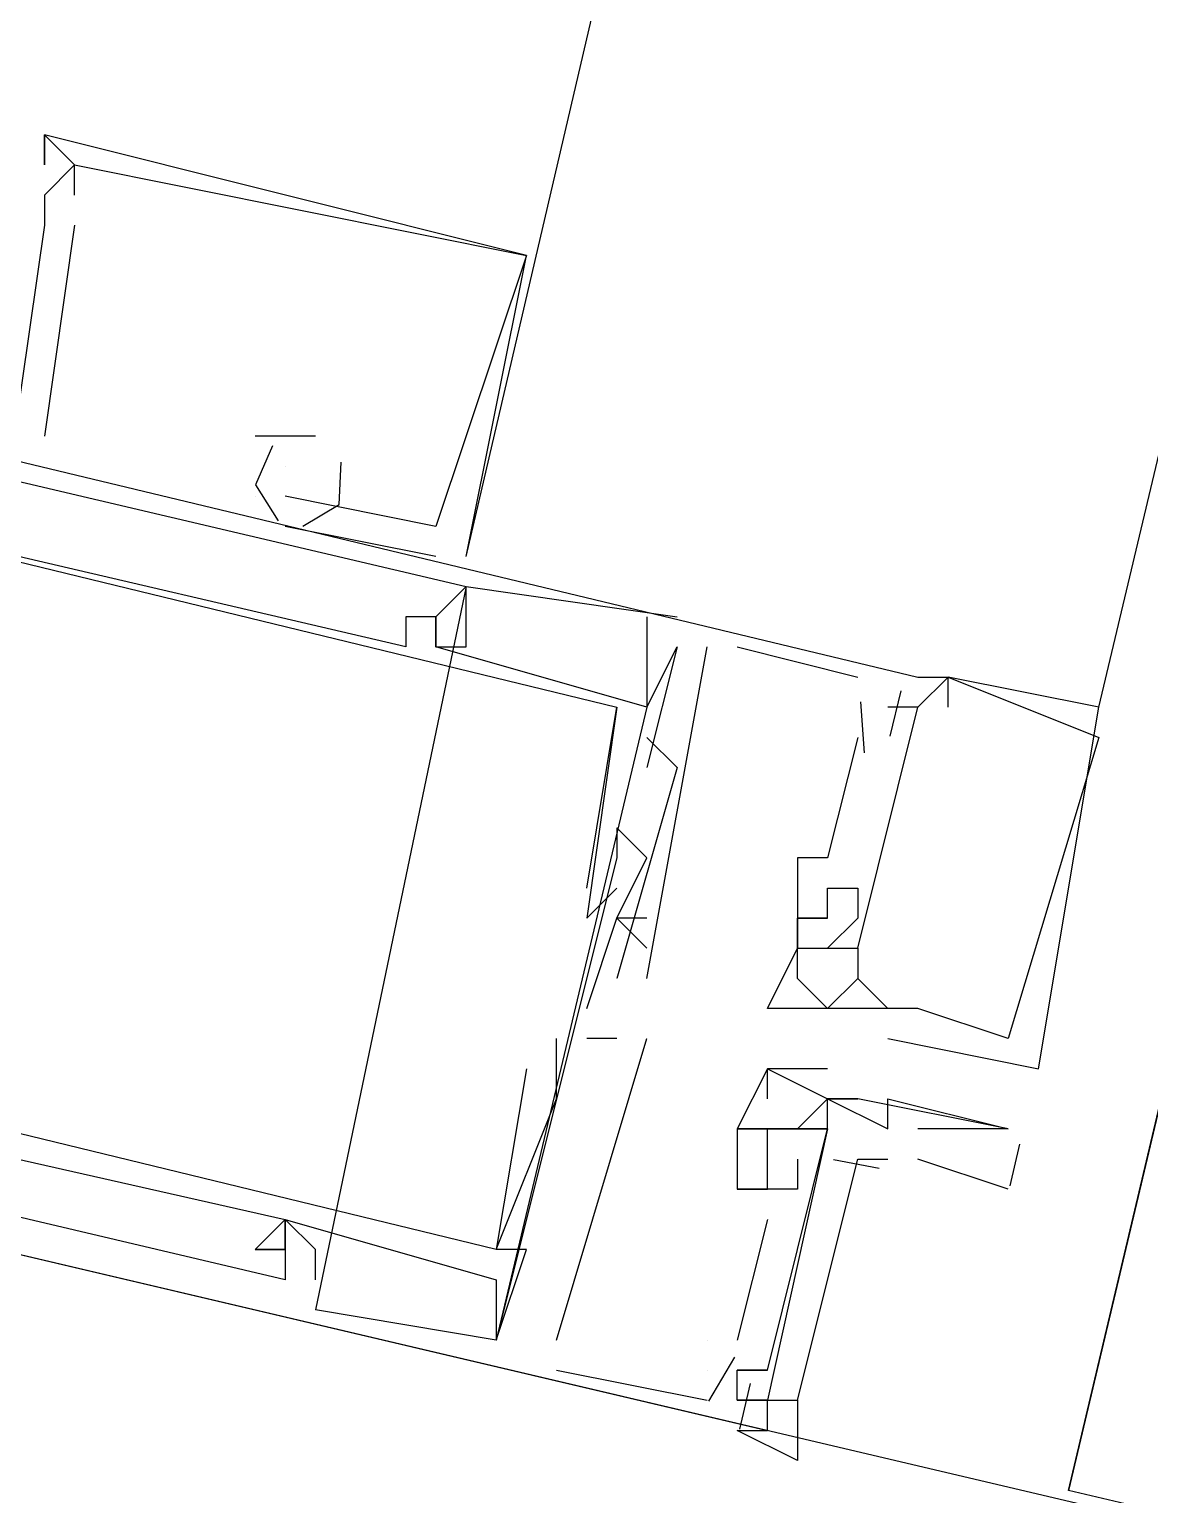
# Model space of a CAD drawing. Header units: feet. Extents: x -84 to 198, y -22 to 181.
# Drawn here: x 114.1 to 114.596, y 60.296 to 60.944 of the extents above; entities that cross this region are included whole.
import ezdxf

# ---------------------------------------------------------------- set-up
doc = ezdxf.new("R2010")
doc.units = ezdxf.units.FT
doc.layers.add('A-LINEA', color=7, linetype='CONTINUOUS')
doc.layers.add('A-MURO-CONCRETO', color=8, linetype='CONTINUOUS')

msp = doc.modelspace()

# ---------------------------------------------------------------- linework, layer by layer
at = {"layer": 'A-LINEA'}
for p, q in [((121.84, 91.1111), (114.56, 60.2978)), ((114.5733, 60.6444), (116.24, 67.6578)), ((114.1067, 60.8978), (114.1067, 60.8978)), ((114.1067, 60.8978), (114.1067, 60.8978)), ((114.1067, 60.8978), (114.1067, 60.8978)), ((114.1067, 60.8978), (114.1067, 60.8978)), ((114.1067, 60.8978), (114.1067, 60.8978)), ((114.1067, 60.8978), (114.1067, 60.8978)), ((114.1067, 60.8844), (114.1067, 60.8844)), ((114.1067, 60.8844), (114.1067, 60.8844)), ((114.1067, 60.8844), (114.1067, 60.8844)), ((114.12, 60.8844), (114.12, 60.8844)), ((114.12, 60.8844), (114.12, 60.8844)), ((114.12, 60.8844), (114.12, 60.8844)), ((114.12, 60.8844), (114.12, 60.8844)), ((114.12, 60.8844), (114.12, 60.8844)), ((114.12, 60.8844), (114.12, 60.8844)), ((114.1067, 60.8711), (114.1067, 60.8711)), ((114.1067, 60.8711), (114.1067, 60.8711)), ((114.1067, 60.8711), (114.1067, 60.8711)), ((114.12, 60.8711), (114.12, 60.8711)), ((114.12, 60.8711), (114.12, 60.8711)), ((114.12, 60.8711), (114.12, 60.8711)), ((114.12, 60.8578), (114.1067, 60.7644)), ((114.1067, 60.8578), (114.1067, 60.8578)), ((114.1067, 60.8578), (114.1067, 60.8578)), ((114.12, 60.8578), (114.1067, 60.7644)), ((114.1067, 60.8578), (114.1067, 60.8578)), ((114.1067, 60.8578), (114.1067, 60.8578)), ((114.12, 60.8578), (114.1067, 60.7644)), ((114.1067, 60.8578), (114.1067, 60.8578)), ((114.1067, 60.8578), (114.1067, 60.8578)), ((114.12, 60.8578), (114.12, 60.8578)), ((114.12, 60.8578), (114.12, 60.8578)), ((114.12, 60.8578), (114.12, 60.8578)), ((114.32, 60.8444), (114.32, 60.8444)), ((114.32, 60.8444), (114.32, 60.8444)), ((114.32, 60.8444), (114.32, 60.8444)), ((114.32, 60.8444), (114.32, 60.8444)), ((114.32, 60.8444), (114.32, 60.8444)), ((114.32, 60.8444), (114.32, 60.8444)), ((114.1067, 60.7644), (114.1067, 60.7644)), ((114.1067, 60.7644), (114.1067, 60.7644)), ((114.1067, 60.7644), (114.1067, 60.7644)), ((114.2133, 60.7644), (114.2, 60.7644)), ((114.2, 60.7644), (114.2, 60.7644)), ((114.2133, 60.7644), (114.2, 60.7644)), ((114.2, 60.7644), (114.2, 60.7644)), ((114.2133, 60.7644), (114.2, 60.7644)), ((114.2, 60.7644), (114.2, 60.7644)), ((114.2267, 60.7644), (114.2133, 60.7644)), ((114.2133, 60.7644), (114.2133, 60.7644)), ((114.2267, 60.7644), (114.2133, 60.7644)), ((114.2133, 60.7644), (114.2133, 60.7644)), ((114.2267, 60.7644), (114.2133, 60.7644)), ((114.2133, 60.7644), (114.2133, 60.7644)), ((114.2267, 60.7644), (114.2267, 60.7644)), ((114.2267, 60.7644), (114.2267, 60.7644)), ((114.2267, 60.7644), (114.2267, 60.7644)), ((114.2133, 60.7511), (114.2133, 60.7511)), ((114.2133, 60.7511), (114.2133, 60.7511)), ((114.2133, 60.7511), (114.2133, 60.7511)), ((114.2, 60.7378), (114.2, 60.7378)), ((114.2, 60.7378), (114.2, 60.7378)), ((114.2, 60.7378), (114.2, 60.7378)), ((114.2, 60.7378), (114.2, 60.7378)), ((114.2, 60.7378), (114.2, 60.7378)), ((114.2, 60.7378), (114.2, 60.7378)), ((114.2133, 60.7378), (114.2133, 60.7378)), ((114.2133, 60.7378), (114.2133, 60.7378)), ((114.2133, 60.7378), (114.2133, 60.7378)), ((114.2133, 60.7378), (114.2133, 60.7378)), ((114.2133, 60.7378), (114.2133, 60.7378)), ((114.2133, 60.7378), (114.2133, 60.7378)), ((114.28, 60.7111), (114.2133, 60.7244)), ((114.2133, 60.7244), (114.2133, 60.7244)), ((114.28, 60.7111), (114.2133, 60.7244)), ((114.2133, 60.7244), (114.2133, 60.7244)), ((114.28, 60.7111), (114.2133, 60.7244)), ((114.2133, 60.7244), (114.2133, 60.7244)), ((114.28, 60.7244), (114.28, 60.7244)), ((114.28, 60.7244), (114.28, 60.7244)), ((114.28, 60.7244), (114.28, 60.7244)), ((114.28, 60.7111), (114.28, 60.7111)), ((114.28, 60.7111), (114.28, 60.7111)), ((114.28, 60.7111), (114.28, 60.7111)), ((114.2933, 60.7111), (114.2933, 60.7111)), ((114.2933, 60.7111), (114.2933, 60.7111)), ((114.2933, 60.7111), (114.2933, 60.7111)), ((114.2933, 60.6978), (114.2267, 60.3778)), ((114.2933, 60.6978), (114.2267, 60.3778)), ((114.2933, 60.6978), (114.2267, 60.3778)), ((114.2933, 60.6978), (114.2933, 60.6978)), ((114.2933, 60.6978), (114.2933, 60.6978)), ((114.2933, 60.6978), (114.2933, 60.6978)), ((114.2933, 60.6978), (114.2933, 60.6978)), ((114.2933, 60.6978), (114.2933, 60.6978)), ((114.2933, 60.6978), (114.2933, 60.6978)), ((114.2667, 60.6844), (114.2667, 60.6844)), ((114.2667, 60.6844), (114.2667, 60.6844)), ((114.2667, 60.6844), (114.2667, 60.6844)), ((114.28, 60.6844), (114.28, 60.6844)), ((114.28, 60.6844), (114.28, 60.6844)), ((114.28, 60.6844), (114.28, 60.6844)), ((114.28, 60.6844), (114.28, 60.6844)), ((114.28, 60.6844), (114.28, 60.6844)), ((114.28, 60.6844), (114.28, 60.6844)), ((114.3733, 60.6844), (114.3733, 60.6711)), ((114.3733, 60.6844), (114.3733, 60.6711)), ((114.3733, 60.6844), (114.3733, 60.6711)), ((114.3867, 60.6844), (114.3867, 60.6844)), ((114.3867, 60.6844), (114.3867, 60.6844)), ((114.3867, 60.6844), (114.3867, 60.6844)), ((114.2667, 60.6711), (114.2667, 60.6711)), ((114.2667, 60.6711), (114.2667, 60.6711)), ((114.2667, 60.6711), (114.2667, 60.6711)), ((114.28, 60.6711), (114.28, 60.6711)), ((114.28, 60.6711), (114.28, 60.6711)), ((114.28, 60.6711), (114.28, 60.6711)), ((114.28, 60.6711), (114.28, 60.6711)), ((114.28, 60.6711), (114.28, 60.6711)), ((114.28, 60.6711), (114.28, 60.6711)), ((114.2933, 60.6711), (114.2933, 60.6711)), ((114.2933, 60.6711), (114.2933, 60.6711)), ((114.2933, 60.6711), (114.2933, 60.6711)), ((114.3733, 60.6444), (114.3867, 60.6711)), ((114.3733, 60.6711), (114.3733, 60.6711)), ((114.3733, 60.6711), (114.3733, 60.6711)), ((114.3867, 60.6711), (114.3733, 60.6178)), ((114.3733, 60.5244), (114.4, 60.6711)), ((114.3733, 60.6444), (114.3867, 60.6711)), ((114.3733, 60.6711), (114.3733, 60.6711)), ((114.3733, 60.6711), (114.3733, 60.6711)), ((114.3867, 60.6711), (114.3733, 60.6178)), ((114.3733, 60.5244), (114.4, 60.6711)), ((114.3733, 60.6444), (114.3867, 60.6711)), ((114.3733, 60.6711), (114.3733, 60.6711)), ((114.3733, 60.6711), (114.3733, 60.6711)), ((114.3867, 60.6711), (114.3733, 60.6178)), ((114.3733, 60.5244), (114.4, 60.6711)), ((114.3867, 60.6711), (114.3867, 60.6711)), ((114.3867, 60.6711), (114.3867, 60.6711)), ((114.3867, 60.6711), (114.3867, 60.6711)), ((114.3867, 60.6711), (114.3867, 60.6711)), ((114.3867, 60.6711), (114.3867, 60.6711)), ((114.3867, 60.6711), (114.3867, 60.6711)), ((114.4, 60.6711), (114.4, 60.6711)), ((114.4, 60.6711), (114.4, 60.6711)), ((114.4, 60.6711), (114.4, 60.6711)), ((114.4133, 60.6711), (114.4667, 60.6578)), ((114.4133, 60.6711), (114.4133, 60.6711)), ((114.4133, 60.6711), (114.4667, 60.6578)), ((114.4133, 60.6711), (114.4133, 60.6711)), ((114.4133, 60.6711), (114.4667, 60.6578)), ((114.4133, 60.6711), (114.4133, 60.6711)), ((114.4667, 60.6578), (114.4667, 60.6578)), ((114.4667, 60.6578), (114.4667, 60.6578)), ((114.4667, 60.6578), (114.4667, 60.6578)), ((114.4933, 60.6578), (114.4933, 60.6578)), ((114.4933, 60.6578), (114.4933, 60.6578)), ((114.4933, 60.6578), (114.4933, 60.6578)), ((114.4933, 60.6578), (114.4933, 60.6578)), ((114.4933, 60.6578), (114.4933, 60.6578)), ((114.4933, 60.6578), (114.4933, 60.6578)), ((114.5067, 60.6578), (114.5067, 60.6578)), ((114.5067, 60.6578), (114.5067, 60.6578)), ((114.5067, 60.6578), (114.5067, 60.6578)), ((114.5067, 60.6578), (114.5067, 60.6578)), ((114.5067, 60.6578), (114.5067, 60.6578)), ((114.5067, 60.6578), (114.5067, 60.6578)), ((114.5067, 60.6578), (114.5067, 60.6578)), ((114.5067, 60.6578), (114.5067, 60.6578)), ((114.5067, 60.6578), (114.5067, 60.6578)), ((114.4857, 60.6517), (114.4809, 60.6317)), ((114.4857, 60.6517), (114.4809, 60.6317)), ((114.4857, 60.6517), (114.4809, 60.6317)), ((114.3733, 60.6444), (114.3067, 60.3644)), ((114.3733, 60.6444), (114.3067, 60.3644)), ((114.3733, 60.6444), (114.3067, 60.3644)), ((114.3467, 60.5644), (114.36, 60.6444)), ((114.3467, 60.5644), (114.36, 60.6444)), ((114.3467, 60.5644), (114.36, 60.6444)), ((114.36, 60.6444), (114.36, 60.6444)), ((114.36, 60.6444), (114.36, 60.6444)), ((114.36, 60.6444), (114.36, 60.6444)), ((114.36, 60.6444), (114.36, 60.6444)), ((114.36, 60.6444), (114.36, 60.6444)), ((114.36, 60.6444), (114.36, 60.6444)), ((114.3733, 60.6444), (114.3733, 60.6444)), ((114.3733, 60.6444), (114.3733, 60.6444)), ((114.3733, 60.6444), (114.3733, 60.6444)), ((114.3733, 60.6444), (114.3733, 60.6444)), ((114.3733, 60.6444), (114.3733, 60.6444)), ((114.3733, 60.6444), (114.3733, 60.6444)), ((114.4679, 60.6469), (114.4695, 60.6242)), ((114.4679, 60.6469), (114.4695, 60.6242)), ((114.4679, 60.6469), (114.4695, 60.6242)), ((114.48, 60.6444), (114.48, 60.6444)), ((114.48, 60.6444), (114.48, 60.6444)), ((114.48, 60.6444), (114.48, 60.6444)), ((114.4933, 60.6444), (114.4933, 60.6444)), ((114.4933, 60.6444), (114.4933, 60.6444)), ((114.4933, 60.6444), (114.4933, 60.6444)), ((114.4933, 60.6444), (114.4933, 60.6444)), ((114.4933, 60.6444), (114.4933, 60.6444)), ((114.4933, 60.6444), (114.4933, 60.6444)), ((114.5067, 60.6444), (114.5067, 60.6444)), ((114.5067, 60.6444), (114.5067, 60.6444)), ((114.5067, 60.6444), (114.5067, 60.6444)), ((114.5733, 60.6444), (114.5733, 60.6444)), ((114.5733, 60.6444), (114.5733, 60.6444)), ((114.5733, 60.6444), (114.5733, 60.6444)), ((114.3733, 60.6311), (114.3733, 60.6311)), ((114.3733, 60.6311), (114.3733, 60.6311)), ((114.3733, 60.6311), (114.3733, 60.6311)), ((114.4667, 60.6311), (114.4667, 60.6311)), ((114.4667, 60.6311), (114.4667, 60.6311)), ((114.4667, 60.6311), (114.4667, 60.6311)), ((114.5733, 60.6311), (114.5733, 60.6311)), ((114.5733, 60.6311), (114.5733, 60.6311)), ((114.5733, 60.6311), (114.5733, 60.6311)), ((114.3733, 60.6178), (114.3733, 60.6178)), ((114.3733, 60.6178), (114.3733, 60.6178)), ((114.3733, 60.6178), (114.3733, 60.6178)), ((114.3867, 60.6178), (114.3867, 60.6178)), ((114.3867, 60.6178), (114.3867, 60.6178)), ((114.3867, 60.6178), (114.3867, 60.6178)), ((114.36, 60.5911), (114.36, 60.5911)), ((114.36, 60.5911), (114.36, 60.5911)), ((114.36, 60.5911), (114.36, 60.5911)), ((114.36, 60.5778), (114.36, 60.5778)), ((114.36, 60.5778), (114.36, 60.5778)), ((114.36, 60.5778), (114.36, 60.5778)), ((114.3733, 60.5778), (114.3733, 60.5778)), ((114.3733, 60.5778), (114.3733, 60.5778)), ((114.3733, 60.5778), (114.3733, 60.5778)), ((114.44, 60.5778), (114.44, 60.5778)), ((114.44, 60.5778), (114.44, 60.5778)), ((114.44, 60.5778), (114.44, 60.5778)), ((114.4533, 60.5778), (114.4533, 60.5778)), ((114.4533, 60.5778), (114.4533, 60.5778)), ((114.4533, 60.5778), (114.4533, 60.5778)), ((114.3467, 60.5644), (114.3467, 60.5644)), ((114.3467, 60.5644), (114.3467, 60.5644)), ((114.3467, 60.5644), (114.3467, 60.5644)), ((114.36, 60.5644), (114.36, 60.5644)), ((114.36, 60.5644), (114.36, 60.5644)), ((114.36, 60.5644), (114.36, 60.5644)), ((114.4533, 60.5644), (114.4533, 60.5644)), ((114.4533, 60.5644), (114.4533, 60.5644)), ((114.4533, 60.5644), (114.4533, 60.5644)), ((114.4667, 60.5644), (114.4667, 60.5644)), ((114.4667, 60.5644), (114.4667, 60.5644)), ((114.4667, 60.5644), (114.4667, 60.5644)), ((114.3467, 60.5511), (114.3467, 60.5511)), ((114.3467, 60.5511), (114.3467, 60.5511)), ((114.3467, 60.5511), (114.3467, 60.5511)), ((114.36, 60.5511), (114.36, 60.5511)), ((114.36, 60.5511), (114.36, 60.5511)), ((114.36, 60.5511), (114.36, 60.5511)), ((114.36, 60.5511), (114.36, 60.5511)), ((114.36, 60.5511), (114.36, 60.5511)), ((114.36, 60.5511), (114.36, 60.5511)), ((114.3733, 60.5511), (114.3733, 60.5511)), ((114.3733, 60.5511), (114.3733, 60.5511)), ((114.3733, 60.5511), (114.3733, 60.5511)), ((114.44, 60.5511), (114.44, 60.5511)), ((114.44, 60.5511), (114.44, 60.5511)), ((114.44, 60.5511), (114.44, 60.5511)), ((114.44, 60.5511), (114.44, 60.5511)), ((114.44, 60.5511), (114.44, 60.5511)), ((114.44, 60.5511), (114.44, 60.5511)), ((114.4533, 60.5511), (114.4533, 60.5511)), ((114.4533, 60.5511), (114.4533, 60.5511)), ((114.4533, 60.5511), (114.4533, 60.5511)), ((114.4533, 60.5511), (114.4533, 60.5511)), ((114.4533, 60.5511), (114.4533, 60.5511)), ((114.4533, 60.5511), (114.4533, 60.5511)), ((114.4667, 60.5511), (114.4667, 60.5511)), ((114.4667, 60.5511), (114.4667, 60.5511)), ((114.4667, 60.5511), (114.4667, 60.5511)), ((114.3733, 60.5378), (114.3733, 60.5378)), ((114.3733, 60.5378), (114.3733, 60.5378)), ((114.3733, 60.5378), (114.3733, 60.5378)), ((114.44, 60.5378), (114.44, 60.5378)), ((114.44, 60.5378), (114.44, 60.5378)), ((114.44, 60.5378), (114.44, 60.5378)), ((114.44, 60.5378), (114.44, 60.5378)), ((114.44, 60.5378), (114.44, 60.5378)), ((114.44, 60.5378), (114.44, 60.5378)), ((114.44, 60.5378), (114.44, 60.5378)), ((114.44, 60.5378), (114.44, 60.5378)), ((114.44, 60.5378), (114.44, 60.5378)), ((114.4533, 60.5378), (114.4533, 60.5378)), ((114.4533, 60.5378), (114.4533, 60.5378)), ((114.4533, 60.5378), (114.4533, 60.5378)), ((114.4533, 60.5378), (114.4533, 60.5378)), ((114.4533, 60.5378), (114.4533, 60.5378)), ((114.4533, 60.5378), (114.4533, 60.5378)), ((114.4533, 60.5378), (114.4533, 60.5378)), ((114.4533, 60.5378), (114.4533, 60.5378)), ((114.4533, 60.5378), (114.4533, 60.5378)), ((114.4667, 60.5378), (114.4667, 60.5378)), ((114.4667, 60.5378), (114.4667, 60.5378)), ((114.4667, 60.5378), (114.4667, 60.5378)), ((114.4667, 60.5378), (114.4667, 60.5378)), ((114.4667, 60.5378), (114.4667, 60.5378)), ((114.4667, 60.5378), (114.4667, 60.5378)), ((114.4667, 60.5378), (114.4667, 60.5378)), ((114.4667, 60.5378), (114.4667, 60.5378)), ((114.4667, 60.5378), (114.4667, 60.5378)), ((114.4667, 60.5378), (114.4667, 60.5378)), ((114.4667, 60.5378), (114.4667, 60.5378)), ((114.4667, 60.5378), (114.4667, 60.5378)), ((114.36, 60.5244), (114.36, 60.5244)), ((114.36, 60.5244), (114.36, 60.5244)), ((114.36, 60.5244), (114.36, 60.5244)), ((114.3733, 60.5244), (114.3733, 60.5244)), ((114.3733, 60.5244), (114.3733, 60.5244)), ((114.3733, 60.5244), (114.3733, 60.5244)), ((114.44, 60.5244), (114.44, 60.5244)), ((114.44, 60.5244), (114.44, 60.5244)), ((114.44, 60.5244), (114.44, 60.5244)), ((114.4667, 60.5244), (114.4667, 60.5244)), ((114.4667, 60.5244), (114.4667, 60.5244)), ((114.4667, 60.5244), (114.4667, 60.5244)), ((114.4667, 60.5244), (114.4667, 60.5244)), ((114.4667, 60.5244), (114.4667, 60.5244)), ((114.4667, 60.5244), (114.4667, 60.5244)), ((114.3467, 60.5111), (114.3467, 60.5111)), ((114.3467, 60.5111), (114.3467, 60.5111)), ((114.3467, 60.5111), (114.3467, 60.5111)), ((114.4267, 60.5111), (114.4267, 60.5111)), ((114.4267, 60.5111), (114.4267, 60.5111)), ((114.4267, 60.5111), (114.4267, 60.5111)), ((114.44, 60.5111), (114.44, 60.5111)), ((114.44, 60.5111), (114.44, 60.5111)), ((114.44, 60.5111), (114.44, 60.5111)), ((114.4533, 60.5111), (114.4533, 60.5111)), ((114.4533, 60.5111), (114.4533, 60.5111)), ((114.4533, 60.5111), (114.4533, 60.5111)), ((114.4667, 60.5111), (114.4667, 60.5111)), ((114.4667, 60.5111), (114.4667, 60.5111)), ((114.4667, 60.5111), (114.4667, 60.5111)), ((114.48, 60.5111), (114.48, 60.5111)), ((114.48, 60.5111), (114.48, 60.5111)), ((114.48, 60.5111), (114.48, 60.5111)), ((114.48, 60.5111), (114.48, 60.5111)), ((114.48, 60.5111), (114.48, 60.5111)), ((114.48, 60.5111), (114.48, 60.5111)), ((114.48, 60.5111), (114.48, 60.5111)), ((114.48, 60.5111), (114.48, 60.5111)), ((114.48, 60.5111), (114.48, 60.5111)), ((114.4933, 60.5111), (114.4933, 60.5111)), ((114.4933, 60.5111), (114.4933, 60.5111)), ((114.4933, 60.5111), (114.4933, 60.5111)), ((114.4933, 60.5111), (114.4933, 60.5111)), ((114.4933, 60.5111), (114.4933, 60.5111)), ((114.4933, 60.5111), (114.4933, 60.5111)), ((114.3333, 60.4978), (114.3333, 60.4978)), ((114.3333, 60.3644), (114.3733, 60.4978)), ((114.3333, 60.4978), (114.3333, 60.4978)), ((114.3333, 60.3644), (114.3733, 60.4978)), ((114.3333, 60.4978), (114.3333, 60.4978)), ((114.3333, 60.3644), (114.3733, 60.4978)), ((114.36, 60.4978), (114.3467, 60.4978)), ((114.3467, 60.4978), (114.3467, 60.4978)), ((114.36, 60.4978), (114.3467, 60.4978)), ((114.3467, 60.4978), (114.3467, 60.4978)), ((114.36, 60.4978), (114.3467, 60.4978)), ((114.3467, 60.4978), (114.3467, 60.4978)), ((114.36, 60.4978), (114.36, 60.4978)), ((114.36, 60.4978), (114.36, 60.4978)), ((114.36, 60.4978), (114.36, 60.4978)), ((114.3733, 60.4978), (114.3733, 60.4978)), ((114.3733, 60.4978), (114.3733, 60.4978)), ((114.3733, 60.4978), (114.3733, 60.4978)), ((114.48, 60.4978), (114.48, 60.4978)), ((114.48, 60.4978), (114.48, 60.4978)), ((114.48, 60.4978), (114.48, 60.4978)), ((114.5333, 60.4978), (114.5333, 60.4978)), ((114.5333, 60.4978), (114.5333, 60.4978)), ((114.5333, 60.4978), (114.5333, 60.4978)), ((114.32, 60.4844), (114.32, 60.4844)), ((114.32, 60.4844), (114.32, 60.4844)), ((114.32, 60.4844), (114.32, 60.4844)), ((114.3333, 60.4844), (114.3333, 60.4844)), ((114.3333, 60.4844), (114.3333, 60.4844)), ((114.3333, 60.4844), (114.3333, 60.4844)), ((114.3333, 60.4844), (114.3333, 60.4844)), ((114.3333, 60.4844), (114.3333, 60.4844)), ((114.3333, 60.4844), (114.3333, 60.4844)), ((114.3333, 60.4844), (114.3333, 60.4844)), ((114.3333, 60.4844), (114.3333, 60.4844)), ((114.3333, 60.4844), (114.3333, 60.4844)), ((114.4267, 60.4844), (114.4267, 60.4844)), ((114.4267, 60.4844), (114.4267, 60.4844)), ((114.44, 60.4844), (114.44, 60.4844)), ((114.4533, 60.4844), (114.4533, 60.4844)), ((114.5467, 60.4844), (114.5467, 60.4844)), ((114.5467, 60.4844), (114.5467, 60.4844)), ((114.5467, 60.4844), (114.5467, 60.4844)), ((114.3333, 60.4711), (114.3333, 60.4711)), ((114.3333, 60.4711), (114.3333, 60.4711)), ((114.3333, 60.4711), (114.3333, 60.4711)), ((114.3333, 60.4711), (114.3333, 60.4711)), ((114.3333, 60.4711), (114.3333, 60.4711)), ((114.3333, 60.4711), (114.3333, 60.4711)), ((114.4267, 60.4711), (114.4267, 60.4711)), ((114.4533, 60.4711), (114.48, 60.4578)), ((114.4533, 60.4711), (114.4533, 60.4711)), ((114.4533, 60.4711), (114.4533, 60.4711)), ((114.4533, 60.4711), (114.4533, 60.4711)), ((114.4533, 60.4711), (114.4533, 60.4711)), ((114.4533, 60.4711), (114.4533, 60.4711)), ((114.4667, 60.4711), (114.4667, 60.4711)), ((114.4667, 60.4711), (114.4667, 60.4711)), ((114.48, 60.4711), (114.48, 60.4711)), ((114.4133, 60.4578), (114.4133, 60.4578)), ((114.4133, 60.4578), (114.4133, 60.4578)), ((114.4133, 60.4578), (114.4133, 60.4578)), ((114.4133, 60.4578), (114.4133, 60.4578)), ((114.4267, 60.4578), (114.4267, 60.4578)), ((114.4267, 60.4578), (114.4267, 60.4578)), ((114.4267, 60.4578), (114.4267, 60.4578)), ((114.4267, 60.4578), (114.4267, 60.4578)), ((114.4267, 60.4578), (114.4267, 60.4578)), ((114.44, 60.4578), (114.44, 60.4578)), ((114.44, 60.4578), (114.44, 60.4578)), ((114.44, 60.4578), (114.44, 60.4578)), ((114.44, 60.4578), (114.44, 60.4578)), ((114.44, 60.4578), (114.44, 60.4578)), ((114.44, 60.4578), (114.44, 60.4578)), ((114.4533, 60.4578), (114.4533, 60.4578)), ((114.4533, 60.4578), (114.4533, 60.4578)), ((114.4533, 60.4578), (114.4533, 60.4578)), ((114.4533, 60.4578), (114.4533, 60.4578)), ((114.48, 60.4578), (114.48, 60.4578)), ((114.5333, 60.4578), (114.5333, 60.4578)), ((114.5383, 60.451), (114.534, 60.4327)), ((114.4267, 60.4444), (114.4267, 60.4444)), ((114.4267, 60.4444), (114.4267, 60.4444)), ((114.4267, 60.4444), (114.4267, 60.4444)), ((114.44, 60.4444), (114.44, 60.4444)), ((114.44, 60.4444), (114.44, 60.4444)), ((114.44, 60.4444), (114.44, 60.4444)), ((114.4762, 60.4403), (114.4559, 60.4442)), ((114.4762, 60.4403), (114.4559, 60.4442)), ((114.4762, 60.4403), (114.4559, 60.4442)), ((114.5333, 60.4311), (114.4933, 60.4444)), ((114.4267, 60.4311), (114.4133, 60.4311)), ((114.4133, 60.4311), (114.4133, 60.4311)), ((114.4133, 60.4311), (114.4133, 60.4311)), ((114.4267, 60.4311), (114.4133, 60.4311)), ((114.4133, 60.4311), (114.4133, 60.4311)), ((114.4133, 60.4311), (114.4133, 60.4311)), ((114.4267, 60.4311), (114.4133, 60.4311)), ((114.4133, 60.4311), (114.4133, 60.4311)), ((114.4133, 60.4311), (114.4133, 60.4311)), ((114.4267, 60.4311), (114.4267, 60.4311)), ((114.4267, 60.4311), (114.4267, 60.4311)), ((114.4267, 60.4311), (114.4267, 60.4311)), ((114.4267, 60.4311), (114.4267, 60.4311)), ((114.4267, 60.4311), (114.4267, 60.4311)), ((114.4267, 60.4311), (114.4267, 60.4311)), ((114.44, 60.4311), (114.44, 60.4311)), ((114.44, 60.4311), (114.44, 60.4311)), ((114.44, 60.4311), (114.44, 60.4311)), ((114.44, 60.4311), (114.44, 60.4311)), ((114.44, 60.4311), (114.44, 60.4311)), ((114.44, 60.4311), (114.44, 60.4311)), ((114.2133, 60.4178), (114.2133, 60.4178)), ((114.2133, 60.4178), (114.2133, 60.4178)), ((114.2133, 60.4178), (114.2133, 60.4178)), ((114.2133, 60.4178), (114.2133, 60.4178)), ((114.2133, 60.4178), (114.2133, 60.4178)), ((114.2133, 60.4178), (114.2133, 60.4178)), ((114.2133, 60.4178), (114.2133, 60.4178)), ((114.2133, 60.4178), (114.2133, 60.4178)), ((114.2133, 60.4178), (114.2133, 60.4178)), ((114.4267, 60.4178), (114.4133, 60.3644)), ((114.4267, 60.4178), (114.4133, 60.3644)), ((114.4267, 60.4178), (114.4133, 60.3644)), ((114.4267, 60.4178), (114.4267, 60.4178)), ((114.4267, 60.4178), (114.4267, 60.4178)), ((114.4267, 60.4178), (114.4267, 60.4178)), ((114.2, 60.4044), (114.2, 60.4044)), ((114.2, 60.4044), (114.2, 60.4044)), ((114.2, 60.4044), (114.2, 60.4044)), ((114.2133, 60.4044), (114.2133, 60.4044)), ((114.2133, 60.4044), (114.2133, 60.4044)), ((114.2133, 60.4044), (114.2133, 60.4044)), ((114.2133, 60.4044), (114.2133, 60.4044)), ((114.2133, 60.4044), (114.2133, 60.4044)), ((114.2133, 60.4044), (114.2133, 60.4044)), ((114.2267, 60.4044), (114.2267, 60.4044)), ((114.2267, 60.4044), (114.2267, 60.4044)), ((114.2267, 60.4044), (114.2267, 60.4044)), ((114.3067, 60.4044), (114.3067, 60.4044)), ((114.3067, 60.4044), (114.3067, 60.4044)), ((114.3067, 60.4044), (114.3067, 60.4044)), ((114.3067, 60.4044), (114.3067, 60.4044)), ((114.3067, 60.4044), (114.3067, 60.4044)), ((114.3067, 60.4044), (114.3067, 60.4044)), ((114.32, 60.4044), (114.32, 60.4044)), ((114.32, 60.4044), (114.32, 60.4044)), ((114.32, 60.4044), (114.32, 60.4044)), ((114.2133, 60.3911), (114.2133, 60.3911)), ((114.2133, 60.3911), (114.2133, 60.3911)), ((114.2133, 60.3911), (114.2133, 60.3911)), ((114.2267, 60.3911), (114.2267, 60.3911)), ((114.2267, 60.3911), (114.2267, 60.3911)), ((114.2267, 60.3911), (114.2267, 60.3911)), ((114.3067, 60.3911), (114.3067, 60.3911)), ((114.3067, 60.3911), (114.3067, 60.3911)), ((114.3067, 60.3911), (114.3067, 60.3911)), ((114.2267, 60.3778), (114.2267, 60.3778)), ((114.2267, 60.3778), (114.2267, 60.3778)), ((114.2267, 60.3778), (114.2267, 60.3778)), ((114.3067, 60.3644), (114.3067, 60.3644)), ((114.3067, 60.3644), (114.3067, 60.3644)), ((114.3067, 60.3644), (114.3067, 60.3644)), ((114.3067, 60.3644), (114.3067, 60.3644)), ((114.3067, 60.3644), (114.3067, 60.3644)), ((114.3067, 60.3644), (114.3067, 60.3644)), ((114.3333, 60.3644), (114.3333, 60.3644)), ((114.3333, 60.3644), (114.3333, 60.3644)), ((114.3333, 60.3644), (114.3333, 60.3644)), ((114.4, 60.3644), (114.4, 60.3644)), ((114.4, 60.3644), (114.4, 60.3644)), ((114.4, 60.3644), (114.4, 60.3644)), ((114.4133, 60.3644), (114.4133, 60.3644)), ((114.4133, 60.3644), (114.4133, 60.3644)), ((114.4133, 60.3644), (114.4133, 60.3644)), ((114.4121, 60.3568), (114.4006, 60.3373)), ((114.4121, 60.3568), (114.4006, 60.3373)), ((114.4121, 60.3568), (114.4006, 60.3373)), ((114.3333, 60.3511), (114.4, 60.3378)), ((114.3333, 60.3511), (114.3333, 60.3511)), ((114.3333, 60.3511), (114.4, 60.3378)), ((114.3333, 60.3511), (114.3333, 60.3511)), ((114.3333, 60.3511), (114.4, 60.3378)), ((114.3333, 60.3511), (114.3333, 60.3511)), ((114.4, 60.3511), (114.4, 60.3511)), ((114.4, 60.3511), (114.4, 60.3511)), ((114.4, 60.3511), (114.4, 60.3511)), ((114.4, 60.3511), (114.4, 60.3511)), ((114.4, 60.3511), (114.4, 60.3511)), ((114.4, 60.3511), (114.4, 60.3511)), ((114.4133, 60.3511), (114.4133, 60.3511)), ((114.4133, 60.3511), (114.4133, 60.3511)), ((114.4133, 60.3511), (114.4133, 60.3511)), ((114.4267, 60.3511), (114.4267, 60.3511)), ((114.4267, 60.3511), (114.4267, 60.3511)), ((114.4267, 60.3511), (114.4267, 60.3511)), ((114.419, 60.3451), (114.4143, 60.325)), ((114.419, 60.3451), (114.4143, 60.325)), ((114.419, 60.3451), (114.4143, 60.325)), ((114.4, 60.3378), (114.4, 60.3378)), ((114.4, 60.3378), (114.4, 60.3378)), ((114.4, 60.3378), (114.4, 60.3378)), ((114.4133, 60.3378), (114.4133, 60.3378)), ((114.4133, 60.3378), (114.4133, 60.3378)), ((114.4133, 60.3378), (114.4133, 60.3378)), ((114.4133, 60.3378), (114.4133, 60.3378)), ((114.4133, 60.3378), (114.4133, 60.3378)), ((114.4133, 60.3378), (114.4133, 60.3378)), ((114.4267, 60.3378), (114.4267, 60.3378)), ((114.4267, 60.3378), (114.4267, 60.3378)), ((114.4267, 60.3378), (114.4267, 60.3378)), ((114.4267, 60.3244), (114.4267, 60.3244)), ((114.4267, 60.3244), (114.4267, 60.3244)), ((114.4267, 60.3244), (114.4267, 60.3244))]:
    msp.add_line(p, q, dxfattribs=at)
for points in [[(119.2267, 38.2711), (123.76, 57.4311), (117, 59.0311), (117.1467, 59.6844), (114.56, 60.2978), (115.0667, 62.4444), (118.2, 75.6978), (129.9467, 72.9244)], [(114.2933, 60.7111), (114.7067, 62.4844), (115.0933, 64.1111)], [(114.2933, 60.7111), (114.32, 60.8444), (114.1067, 60.8978), (114.1067, 60.8844), (114.1067, 60.8978), (114.12, 60.8844), (114.1067, 60.8711), (114.1067, 60.8578), (114.0933, 60.7644)], [(114.2933, 60.7111), (114.32, 60.8444), (114.1067, 60.8978), (114.1067, 60.8844), (114.1067, 60.8978), (114.12, 60.8844), (114.1067, 60.8711), (114.1067, 60.8578), (114.0933, 60.7644)], [(114.2933, 60.7111), (114.32, 60.8444), (114.1067, 60.8978), (114.1067, 60.8844), (114.1067, 60.8978), (114.12, 60.8844), (114.1067, 60.8711), (114.1067, 60.8578), (114.0933, 60.7644)], [(114.12, 60.8711), (114.12, 60.8844), (114.32, 60.8444), (114.28, 60.7244), (114.2133, 60.7378)], [(114.12, 60.8711), (114.12, 60.8844), (114.32, 60.8444), (114.28, 60.7244), (114.2133, 60.7378)], [(114.12, 60.8711), (114.12, 60.8844), (114.32, 60.8444), (114.28, 60.7244), (114.2133, 60.7378)], [(113.8133, 60.6711), (113.8, 60.6578), (113.7867, 60.6711), (113.8267, 60.8178), (114.4933, 60.6578), (114.5067, 60.6578)], [(113.8133, 60.6711), (113.8, 60.6578), (113.7867, 60.6711), (113.8267, 60.8178), (114.4933, 60.6578), (114.5067, 60.6578)], [(113.8133, 60.6711), (113.8, 60.6578), (113.7867, 60.6711), (113.8267, 60.8178), (114.4933, 60.6578), (114.5067, 60.6578)], [(114.3733, 60.6711), (114.3733, 60.6444), (114.28, 60.6711), (114.28, 60.6844), (114.2667, 60.6844), (114.2667, 60.6711), (113.8667, 60.7644), (113.8667, 60.7911), (113.84, 60.7911), (113.84, 60.8044), (113.84, 60.7911), (113.8667, 60.7778), (113.84, 60.6844), (113.84, 60.6711), (113.8667, 60.7644), (114.36, 60.6444), (114.3467, 60.5511), (114.3467, 60.5511), (114.36, 60.5644)], [(113.84, 60.8044), (114.2933, 60.6978), (114.28, 60.6844), (114.28, 60.6711), (114.2933, 60.6711), (114.2933, 60.6978), (114.3867, 60.6844)], [(114.3733, 60.6711), (114.3733, 60.6444), (114.28, 60.6711), (114.28, 60.6844), (114.2667, 60.6844), (114.2667, 60.6711), (113.8667, 60.7644), (113.8667, 60.7911), (113.84, 60.7911), (113.84, 60.8044), (113.84, 60.7911), (113.8667, 60.7778), (113.84, 60.6844), (113.84, 60.6711), (113.8667, 60.7644), (114.36, 60.6444), (114.3467, 60.5511), (114.3467, 60.5511), (114.36, 60.5644)], [(113.84, 60.8044), (114.2933, 60.6978), (114.28, 60.6844), (114.28, 60.6711), (114.2933, 60.6711), (114.2933, 60.6978), (114.3867, 60.6844)], [(114.3733, 60.6711), (114.3733, 60.6444), (114.28, 60.6711), (114.28, 60.6844), (114.2667, 60.6844), (114.2667, 60.6711), (113.8667, 60.7644), (113.8667, 60.7911), (113.84, 60.7911), (113.84, 60.8044), (113.84, 60.7911), (113.8667, 60.7778), (113.84, 60.6844), (113.84, 60.6711), (113.8667, 60.7644), (114.36, 60.6444), (114.3467, 60.5511), (114.3467, 60.5511), (114.36, 60.5644)], [(113.84, 60.8044), (114.2933, 60.6978), (114.28, 60.6844), (114.28, 60.6711), (114.2933, 60.6711), (114.2933, 60.6978), (114.3867, 60.6844)], [(114.2076, 60.7601), (114.2001, 60.7429), (114.2102, 60.727)], [(114.2076, 60.7601), (114.2001, 60.7429), (114.2102, 60.727)], [(114.2076, 60.7601), (114.2001, 60.7429), (114.2102, 60.727)], [(114.221, 60.7245), (114.2372, 60.7342), (114.2381, 60.7529)], [(114.221, 60.7245), (114.2372, 60.7342), (114.2381, 60.7529)], [(114.221, 60.7245), (114.2372, 60.7342), (114.2381, 60.7529)], [(114.2267, 60.3911), (114.2267, 60.4044), (114.2133, 60.4178), (114.2133, 60.4044), (114.2133, 60.3911), (113.76, 60.4978), (113.7733, 60.5111), (113.7867, 60.5111), (113.7733, 60.5244), (113.8, 60.6178), (113.8133, 60.6178), (113.8267, 60.6978), (113.84, 60.6978), (113.84, 60.7111), (113.8267, 60.7111)], [(114.2267, 60.3911), (114.2267, 60.4044), (114.2133, 60.4178), (114.2133, 60.4044), (114.2133, 60.3911), (113.76, 60.4978), (113.7733, 60.5111), (113.7867, 60.5111), (113.7733, 60.5244), (113.8, 60.6178), (113.8133, 60.6178), (113.8267, 60.6978), (113.84, 60.6978), (113.84, 60.7111), (113.8267, 60.7111)], [(114.2267, 60.3911), (114.2267, 60.4044), (114.2133, 60.4178), (114.2133, 60.4044), (114.2133, 60.3911), (113.76, 60.4978), (113.7733, 60.5111), (113.7867, 60.5111), (113.7733, 60.5244), (113.8, 60.6178), (113.8133, 60.6178), (113.8267, 60.6978), (113.84, 60.6978), (113.84, 60.7111), (113.8267, 60.7111)], [(114.5067, 60.6444), (114.5067, 60.6578), (114.5733, 60.6311), (114.5733, 60.6311), (114.5333, 60.4978), (114.5333, 60.4978), (114.4933, 60.5111), (114.4933, 60.5111), (114.48, 60.5111), (114.48, 60.5111), (114.4667, 60.5244)], [(114.5067, 60.6444), (114.5067, 60.6578), (114.5733, 60.6311), (114.5733, 60.6311), (114.5333, 60.4978), (114.5333, 60.4978), (114.4933, 60.5111), (114.4933, 60.5111), (114.48, 60.5111), (114.48, 60.5111), (114.4667, 60.5244)], [(114.5067, 60.6444), (114.5067, 60.6578), (114.5733, 60.6311), (114.5733, 60.6311), (114.5333, 60.4978), (114.5333, 60.4978), (114.4933, 60.5111), (114.4933, 60.5111), (114.48, 60.5111), (114.48, 60.5111), (114.4667, 60.5244)], [(114.48, 60.4978), (114.5467, 60.4844), (114.5733, 60.6444), (114.5733, 60.6444), (114.5067, 60.6578), (114.4933, 60.6444)], [(114.48, 60.4978), (114.5467, 60.4844), (114.5733, 60.6444), (114.5733, 60.6444), (114.5067, 60.6578), (114.4933, 60.6444)], [(114.48, 60.4978), (114.5467, 60.4844), (114.5733, 60.6444), (114.5733, 60.6444), (114.5067, 60.6578), (114.4933, 60.6444)], [(113.7733, 60.6444), (113.7467, 60.4844), (114.4267, 60.3244), (114.4267, 60.3378)], [(113.7733, 60.6444), (113.7467, 60.4844), (114.4267, 60.3244), (114.4267, 60.3378)], [(113.7733, 60.6444), (113.7467, 60.4844), (114.4267, 60.3244), (114.4267, 60.3378)], [(114.4533, 60.5378), (114.4533, 60.5378), (114.4667, 60.5378), (114.4933, 60.6444), (114.48, 60.6444)], [(114.4533, 60.5378), (114.4533, 60.5378), (114.4667, 60.5378), (114.4933, 60.6444), (114.48, 60.6444)], [(114.4533, 60.5378), (114.4533, 60.5378), (114.4667, 60.5378), (114.4933, 60.6444), (114.48, 60.6444)], [(114.3733, 60.6311), (114.3867, 60.6178), (114.36, 60.5244)], [(114.3733, 60.6311), (114.3867, 60.6178), (114.36, 60.5244)], [(114.3733, 60.6311), (114.3867, 60.6178), (114.36, 60.5244)], [(114.4667, 60.6311), (114.4533, 60.5778), (114.44, 60.5778), (114.44, 60.5378), (114.44, 60.5511), (114.4533, 60.5511), (114.44, 60.5511)], [(114.4667, 60.6311), (114.4533, 60.5778), (114.44, 60.5778), (114.44, 60.5378), (114.44, 60.5511), (114.4533, 60.5511), (114.44, 60.5511)], [(114.4667, 60.6311), (114.4533, 60.5778), (114.44, 60.5778), (114.44, 60.5378), (114.44, 60.5511), (114.4533, 60.5511), (114.44, 60.5511)], [(113.8133, 60.5911), (113.8, 60.4978), (113.7733, 60.5111), (113.7733, 60.4978), (113.8, 60.4978), (113.8, 60.5111), (114.2133, 60.4178), (114.2, 60.4044), (114.2133, 60.4044), (114.2133, 60.4178), (114.3067, 60.3911)], [(113.8133, 60.5911), (113.8, 60.4978), (113.7733, 60.5111), (113.7733, 60.4978), (113.8, 60.4978), (113.8, 60.5111), (114.2133, 60.4178), (114.2, 60.4044), (114.2133, 60.4044), (114.2133, 60.4178), (114.3067, 60.3911)], [(113.8133, 60.5911), (113.8, 60.4978), (113.7733, 60.5111), (113.7733, 60.4978), (113.8, 60.4978), (113.8, 60.5111), (114.2133, 60.4178), (114.2, 60.4044), (114.2133, 60.4044), (114.2133, 60.4178), (114.3067, 60.3911)], [(114.3733, 60.5511), (114.3733, 60.5511), (114.36, 60.5511), (114.3733, 60.5778), (114.36, 60.5911), (114.36, 60.5778), (114.3067, 60.3644), (114.2267, 60.3778)], [(114.3733, 60.5511), (114.3733, 60.5511), (114.36, 60.5511), (114.3733, 60.5778), (114.36, 60.5911), (114.36, 60.5778), (114.3067, 60.3644), (114.2267, 60.3778)], [(114.3733, 60.5511), (114.3733, 60.5511), (114.36, 60.5511), (114.3733, 60.5778), (114.36, 60.5911), (114.36, 60.5778), (114.3067, 60.3644), (114.2267, 60.3778)], [(114.4533, 60.5511), (114.4533, 60.5644), (114.4667, 60.5644), (114.4667, 60.5511), (114.4533, 60.5378), (114.4667, 60.5378)], [(114.4533, 60.5511), (114.4533, 60.5644), (114.4667, 60.5644), (114.4667, 60.5511), (114.4533, 60.5378), (114.4667, 60.5378)], [(114.4533, 60.5511), (114.4533, 60.5644), (114.4667, 60.5644), (114.4667, 60.5511), (114.4533, 60.5378), (114.4667, 60.5378)], [(114.3467, 60.5111), (114.36, 60.5511), (114.3733, 60.5378)], [(114.3467, 60.5111), (114.36, 60.5511), (114.3733, 60.5378)], [(114.3467, 60.5111), (114.36, 60.5511), (114.3733, 60.5378)], [(114.48, 60.5111), (114.4667, 60.5111), (114.44, 60.5111), (114.4267, 60.5111), (114.44, 60.5378), (114.44, 60.5378), (114.44, 60.5378), (114.44, 60.5378), (114.4533, 60.5378), (114.4533, 60.5378)], [(114.48, 60.5111), (114.4667, 60.5111), (114.44, 60.5111), (114.4267, 60.5111), (114.44, 60.5378), (114.44, 60.5378), (114.44, 60.5378), (114.44, 60.5378), (114.4533, 60.5378), (114.4533, 60.5378)], [(114.48, 60.5111), (114.4667, 60.5111), (114.44, 60.5111), (114.4267, 60.5111), (114.44, 60.5378), (114.44, 60.5378), (114.44, 60.5378), (114.44, 60.5378), (114.4533, 60.5378), (114.4533, 60.5378)], [(114.4667, 60.5378), (114.4667, 60.5244), (114.4667, 60.5244), (114.4533, 60.5111), (114.44, 60.5244), (114.44, 60.5378), (114.4667, 60.5378)], [(114.4667, 60.5378), (114.4667, 60.5244), (114.4667, 60.5244), (114.4533, 60.5111), (114.44, 60.5244), (114.44, 60.5378), (114.4667, 60.5378)], [(114.4667, 60.5378), (114.4667, 60.5244), (114.4667, 60.5244), (114.4533, 60.5111), (114.44, 60.5244), (114.44, 60.5378), (114.4667, 60.5378)], [(114.32, 60.4844), (114.3067, 60.4044), (113.8133, 60.5244)], [(114.32, 60.4844), (114.3067, 60.4044), (113.8133, 60.5244)], [(114.32, 60.4844), (114.3067, 60.4044), (113.8133, 60.5244)], [(114.3067, 60.3911), (114.3067, 60.3644), (114.32, 60.4044), (114.3067, 60.4044), (114.3333, 60.4711), (114.3333, 60.4844), (114.3333, 60.4978)], [(114.3067, 60.3911), (114.3067, 60.3644), (114.32, 60.4044), (114.3067, 60.4044), (114.3333, 60.4711), (114.3333, 60.4844), (114.3333, 60.4978)], [(114.3067, 60.3911), (114.3067, 60.3644), (114.32, 60.4044), (114.3067, 60.4044), (114.3333, 60.4711), (114.3333, 60.4844), (114.3333, 60.4978)], [(117.1467, 59.6844), (116.8, 58.2178), (113.4, 59.0311), (113.7467, 60.4844), (117.1467, 59.6844)], [(114.4533, 60.4844), (114.44, 60.4844), (114.4267, 60.4844), (114.4133, 60.4578), (114.4267, 60.4578), (114.4267, 60.4578), (114.4267, 60.4578), (114.4267, 60.4578), (114.44, 60.4578), (114.44, 60.4578), (114.4533, 60.4578), (114.4533, 60.4711), (114.4533, 60.4711)], [(114.4267, 60.4711), (114.4267, 60.4844), (114.4533, 60.4711), (114.44, 60.4578), (114.4267, 60.4578)], [(114.48, 60.4578), (114.48, 60.4711), (114.48, 60.4711), (114.48, 60.4711), (114.5333, 60.4578), (114.5333, 60.4578), (114.4667, 60.4711), (114.4533, 60.4711), (114.4667, 60.4711)], [(114.4133, 60.3511), (114.4267, 60.3511), (114.4533, 60.4578), (114.44, 60.4578)], [(114.4267, 60.4311), (114.4267, 60.4311), (114.4133, 60.4311), (114.4267, 60.4311), (114.4267, 60.4444), (114.4267, 60.4578), (114.4133, 60.4578), (114.4133, 60.4311)], [(114.4133, 60.3511), (114.4267, 60.3511), (114.4533, 60.4578), (114.44, 60.4578)], [(114.4267, 60.4311), (114.4267, 60.4311), (114.4133, 60.4311), (114.4267, 60.4311), (114.4267, 60.4444), (114.4267, 60.4578), (114.4133, 60.4578), (114.4133, 60.4311)], [(114.4133, 60.3511), (114.4267, 60.3511), (114.4533, 60.4578), (114.44, 60.4578)], [(114.4267, 60.4311), (114.4267, 60.4311), (114.4133, 60.4311), (114.4267, 60.4311), (114.4267, 60.4444), (114.4267, 60.4578), (114.4133, 60.4578), (114.4133, 60.4311)], [(114.4533, 60.4578), (114.4267, 60.3378), (114.44, 60.3378), (114.4667, 60.4444), (114.48, 60.4444)], [(114.4533, 60.4578), (114.4267, 60.3378), (114.44, 60.3378), (114.4667, 60.4444), (114.48, 60.4444)], [(114.4533, 60.4578), (114.4267, 60.3378), (114.44, 60.3378), (114.4667, 60.4444), (114.48, 60.4444)], [(114.5333, 60.4578), (114.4933, 60.4578), (114.4933, 60.4578)], [(114.44, 60.4444), (114.44, 60.4311), (114.4267, 60.4311)], [(114.44, 60.4444), (114.44, 60.4311), (114.4267, 60.4311)], [(114.44, 60.4444), (114.44, 60.4311), (114.4267, 60.4311)], [(114.2133, 60.4044), (114.2, 60.4044), (114.2, 60.4044), (114.2133, 60.4178)], [(114.2133, 60.4044), (114.2, 60.4044), (114.2, 60.4044), (114.2133, 60.4178)], [(114.2133, 60.4044), (114.2, 60.4044), (114.2, 60.4044), (114.2133, 60.4178)], [(114.4133, 60.3378), (114.4267, 60.3378), (114.44, 60.3378), (114.44, 60.3111), (114.4133, 60.3244), (114.4267, 60.3244), (114.4267, 60.3378), (114.4133, 60.3378), (114.4133, 60.3511), (114.4267, 60.3511), (114.4133, 60.3511)]]:
    msp.add_lwpolyline(points, dxfattribs=at)
at = {"layer": 'A-MURO-CONCRETO'}
msp.add_lwpolyline([(113.7467, 60.4844), (117.1467, 59.6844), (113.5467, 59.6844), (113.7467, 60.4844), (113.7467, 60.4844)], dxfattribs=at)

doc.saveas('drawing.dxf')
